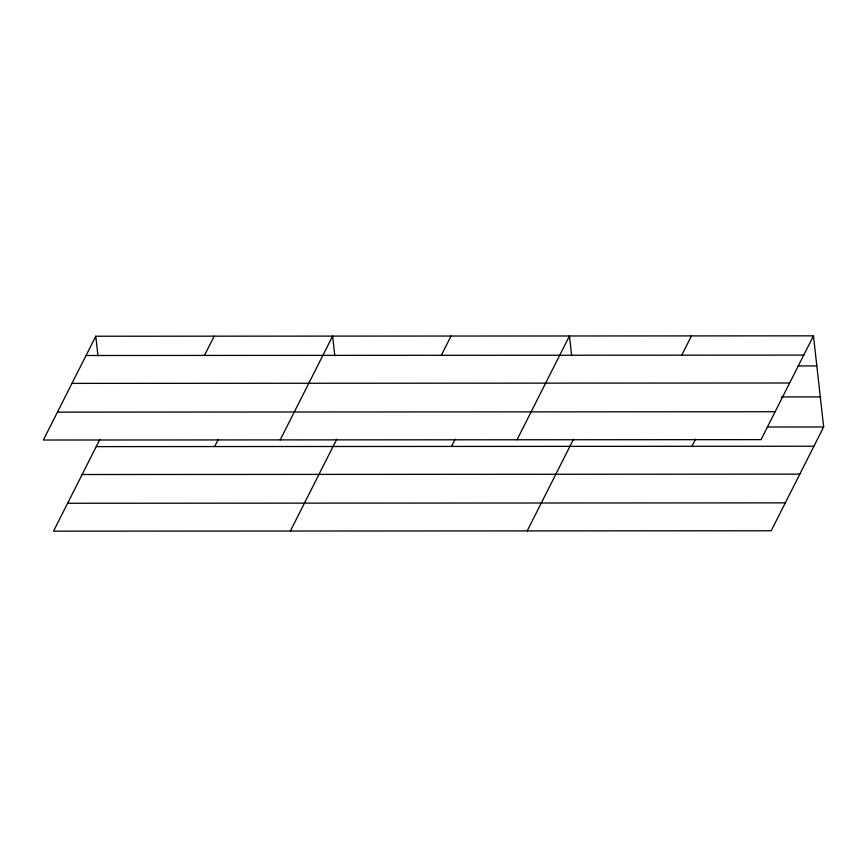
<?xml version="1.0" encoding="UTF-8"?>
<svg xmlns="http://www.w3.org/2000/svg" width="867" height="867" viewBox="0 0 867 867"><rect width="100%" height="100%" fill="white"/><g stroke="black" fill="none" stroke-linecap="round" stroke-linejoin="round"><path stroke-width="1.3" d="M95.782 336.233L43.35 440.024L761.042 439.634L813.474 335.843L95.782 336.233L97.971 355.849M99.878 439.406L53.526 531.157L771.218 530.767L823.65 426.976L813.474 335.843M204.471 355.437L214.203 336.168M214.648 446.559L218.3 439.341M280.193 439.894L332.614 336.103L334.803 355.719M290.369 531.027L336.71 439.276M441.303 355.307L451.035 336.038M451.479 446.429L455.132 439.211M517.025 439.764L569.456 335.973L571.646 355.589M527.201 530.897L573.553 439.146M681.733 355.177L691.465 335.908M691.909 446.299L695.562 439.081M86.05 355.503L803.742 355.102M798.063 365.928L816.833 365.917M71.961 383.387L789.653 382.997M781.405 396.923L820.29 396.902M57.439 412.128L775.131 411.738M767.338 427.008L823.65 426.976M96.226 446.624L813.918 446.234M82.137 474.52L799.829 474.13M67.615 503.261L785.307 502.871"/></g></svg>
